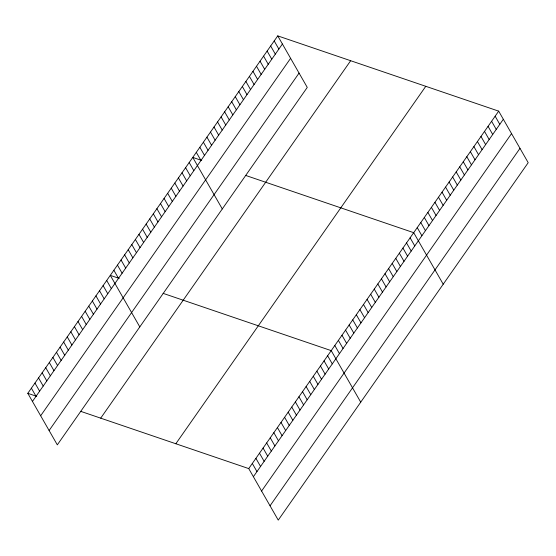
<?xml version="1.0" encoding="UTF-8"?>
<svg xmlns="http://www.w3.org/2000/svg" width="556" height="556" viewBox="0 0 556 556"><rect width="100%" height="100%" fill="white"/><g stroke="black" fill="none" stroke-linecap="round" stroke-linejoin="round"><path stroke-width="0.83" d="M277.75 35.876L307.266 87.41L57.317 444.856L27.8 393.314L277.75 35.876L498.683 111.144L528.2 162.686L278.25 520.124L248.734 468.59L80.62 411.315M32.45 401.439L282.406 44M40.657 415.77L290.607 58.324M49.109 430.525L299.065 73.086M100.706 418.154L350.662 60.715M175.828 443.751L425.778 86.305M248.734 468.59L498.683 111.144M253.383 476.714L503.34 119.269M261.591 491.038L511.541 133.6M270.042 505.8L519.992 148.355M201.696 160.448L192.765 157.404L222.282 208.938M245.592 175.404L413.699 232.679L443.215 284.213M119.213 278.403L110.283 275.359L139.799 326.9M163.103 293.359L331.216 350.634L360.733 402.169M27.8 393.314L36.731 396.358M495.146 116.211L499.795 124.335M491.601 121.277L496.258 129.402M488.064 126.337L492.713 134.462M484.519 131.404L489.176 139.528M480.982 136.463L485.631 144.588M477.437 141.53L482.094 149.654M473.9 146.596L478.549 154.721M470.355 151.656L475.012 159.78M466.818 156.722L471.467 164.847M463.273 161.782L467.93 169.907M459.736 166.849L464.385 174.973M456.191 171.915L460.848 180.04M452.653 176.975L457.303 185.099M449.109 182.041L453.765 190.166M445.571 187.101L450.221 195.225M442.027 192.167L446.683 200.292M438.489 197.234L443.139 205.359M434.945 202.294L439.601 210.418M431.407 207.36L436.057 215.485M427.863 212.42L432.519 220.544M424.325 217.486L428.975 225.611M420.781 222.553L425.437 230.677M417.243 227.612L421.893 235.737M410.113 237.808L414.769 245.933M406.526 242.937L411.183 251.062M402.94 248.066L407.597 256.184M399.354 253.188L404.01 261.313M274.212 40.935L278.862 49.06M395.768 258.318L400.424 266.442M270.668 46.002L275.324 54.127M392.182 263.447L396.838 271.571M267.13 51.069L271.78 59.193M388.595 268.576L393.252 276.7M263.586 56.128L268.242 64.253M385.009 273.705L389.666 281.829M260.048 61.195L264.698 69.319M381.423 278.834L386.079 286.959M256.504 66.254L261.16 74.379M377.837 283.963L382.493 292.088M252.966 71.321L257.616 79.445M374.251 289.092L378.907 297.217M249.422 76.387L254.078 84.512M370.664 294.221L375.321 302.346M245.884 81.447L250.534 89.572M367.078 299.35L371.735 307.475M242.34 86.514L246.996 94.638M363.492 304.479L368.148 312.604M238.802 91.573L243.452 99.698M359.906 309.609L364.562 317.726M235.257 96.64L239.914 104.764M356.32 314.731L360.976 322.855M231.72 101.706L236.369 109.831M352.733 319.86L357.39 327.984M228.175 106.766L232.832 114.89M349.147 324.989L353.804 333.113M224.638 111.832L229.287 119.957M345.561 330.118L350.217 338.243M221.093 116.892L225.75 125.017M341.975 335.247L346.631 343.372M217.556 121.959L222.205 130.083M338.389 340.376L343.045 348.501M214.011 127.025L218.668 135.15M334.802 345.505L339.459 353.63M210.474 132.085L215.123 140.209M206.929 137.151L211.586 145.276M327.63 355.764L332.286 363.888M203.392 142.211L208.041 150.335M324.044 360.893L328.7 369.017M199.847 147.277L204.504 155.402M320.458 366.022L325.114 374.146M196.31 152.344L200.959 160.469M316.871 371.151L321.528 379.268M313.285 376.273L317.942 384.398M189.179 162.533L193.835 170.657M309.699 381.402L314.355 389.527M185.593 167.662L190.249 175.786M306.113 386.531L310.769 394.656M182.007 172.791L186.663 180.915M302.527 391.66L307.183 399.785M178.42 177.92L183.077 186.045M298.94 396.789L303.597 404.914M174.834 183.049L179.491 191.174M295.354 401.918L300.011 410.043M171.248 188.178L175.904 196.303M291.768 407.048L296.424 415.172M167.662 193.307L172.318 201.432M288.182 412.177L292.838 420.301M164.076 198.436L168.732 206.554M284.596 417.306L289.252 425.43M160.489 203.559L165.146 211.683M281.009 422.435L285.666 430.559M156.903 208.688L161.56 216.812M277.423 427.564L282.073 435.682M153.317 213.817L157.974 221.941M273.837 432.693L278.486 440.811M149.731 218.946L154.387 227.07M270.251 437.815L274.9 445.94M146.145 224.075L150.801 232.2M266.665 442.944L271.314 451.069M142.558 229.204L147.215 237.329M263.078 448.073L267.728 456.198M138.972 234.333L143.629 242.458M259.492 453.203L264.142 461.327M135.386 239.462L140.042 247.587M255.906 458.332L260.555 466.456M131.8 244.591L136.456 252.716M252.32 463.461L256.969 471.585M128.214 249.72L132.87 257.845M124.627 254.85L129.284 262.974M121.041 259.979L125.698 268.096M117.455 265.101L122.111 273.225M113.869 270.23L118.525 278.354M106.696 280.488L111.353 288.613M103.11 285.617L107.767 293.742M99.524 290.746L104.18 298.871M95.938 295.875L100.594 304M92.352 301.005L97.008 309.129M88.765 306.134L93.422 314.258M85.179 311.263L89.836 319.387M81.593 316.392L86.249 324.516M78.007 321.521L82.663 329.638M74.421 326.643L79.077 334.768M70.834 331.772L75.491 339.897M67.248 336.901L71.905 345.026M63.662 342.03L68.319 350.155M60.076 347.159L64.732 355.284M56.49 352.289L61.146 360.413M52.903 357.418L57.553 365.542M49.317 362.547L53.967 370.671M45.731 367.676L50.381 375.8M42.145 372.805L46.794 380.929M38.559 377.934L43.208 386.059M34.972 383.063L39.622 391.181M31.386 388.185L36.036 396.31"/></g></svg>
